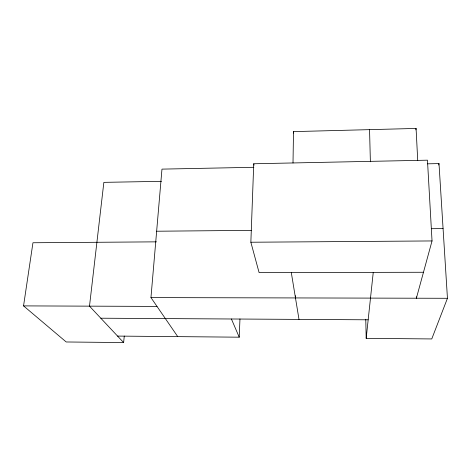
<?xml version="1.0" encoding="UTF-8"?>
<svg xmlns="http://www.w3.org/2000/svg" width="471" height="471" viewBox="0 0 471 471"><rect width="100%" height="100%" fill="white"/><g stroke="black" fill="none" stroke-linecap="round" stroke-linejoin="round"><path stroke-width="0.71" d="M295.47 297.931L295.5 295.741M293.009 162.984L293.498 131.615L416.076 128.436L417.724 160.481M423.47 272.267L259.091 272.591L250.86 242.235L253.739 163.761L427.462 160.181L432.037 240.94L416.382 298.22L416.311 296.759M117.556 336.082L239.221 337.189L239.963 318.973M177.75 336.63L150.955 297.595L161.971 169.124L253.857 167.293M156.443 241.847L32.952 242.753L23.55 305.891L66.211 341.975L123.632 342.564L124.267 336.053M427.421 163.826L438.996 163.59L447.45 298.29L431.76 338.943L366.185 338.343L373.25 272.368M415.834 129.866L416.076 128.436M438.654 165.015L438.996 163.59M161.476 181.329L103.856 182.359L89.496 306.15L123.632 342.564M156.643 231.226L251.52 230.354M431.383 228.7L443.076 228.588M250.86 242.235L432.037 240.94M150.955 297.595L447.45 298.29M23.55 305.891L157.002 306.409M100.8 318.208L368.169 319.809M231.414 318.991L239.221 337.189M253.739 163.761L254.04 165.174M291.296 272.526L298.997 319.391M293.498 131.615L293.657 133.063M369.547 129.643L370.383 161.788M365.767 319.226L366.185 338.343"/></g></svg>
